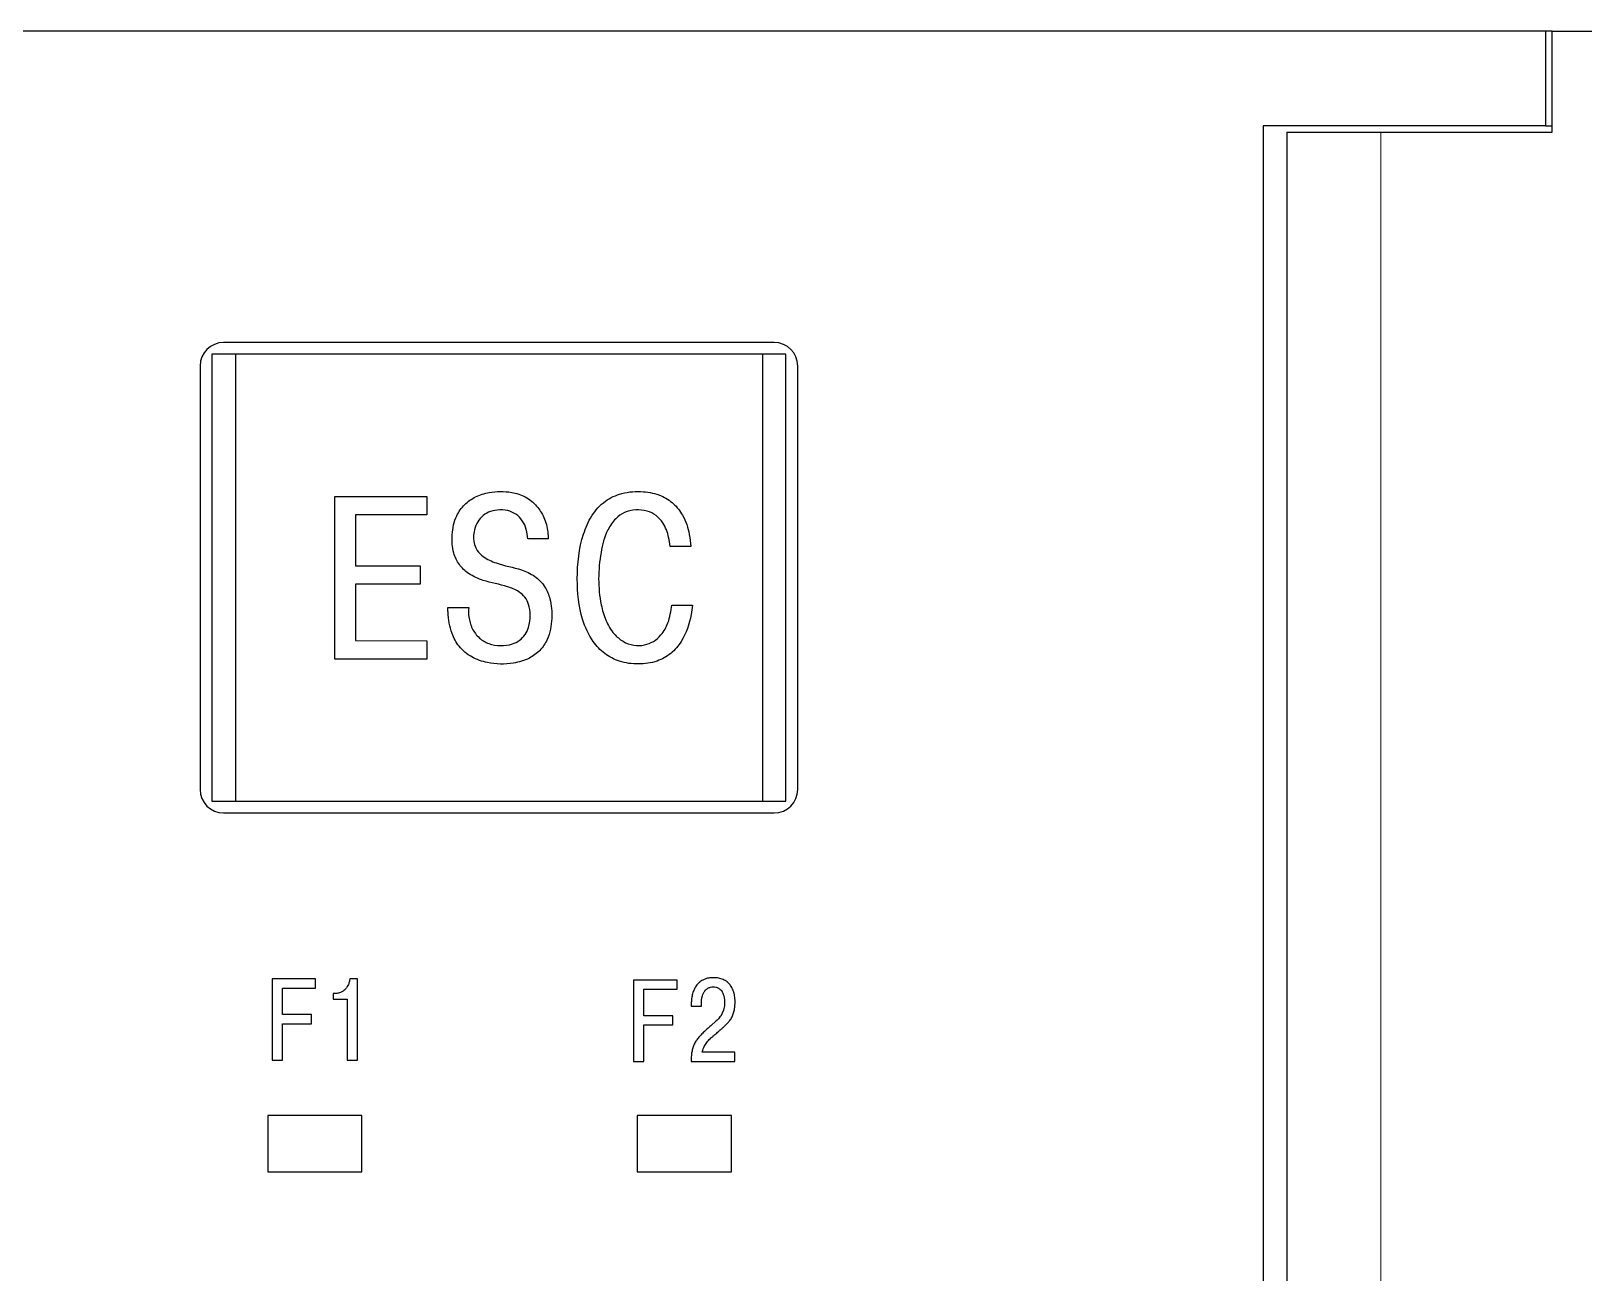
# Model space of a CAD drawing. Header units: millimetres. Extents: x 15 to 1184, y 5 to 836.
# Drawn here: x 604.62 to 611.22, y 660.52 to 665.8 of the extents above; entities that cross this region are included whole.
import ezdxf

# ---------------------------------------------------------------- set-up
doc = ezdxf.new("R2010")
doc.units = ezdxf.units.MM

msp = doc.modelspace()

# ---------------------------------------------------------------- linework, layer by layer
at = {"color": 7, "linetype": 'Continuous', "lineweight": 25}
for p, q in [((611.0565, 665.7987), (589.8565, 665.7987)), ((611.0565, 665.7987), (611.0565, 665.3963)), ((611.085, 665.7987), (611.0565, 665.7987)), ((611.085, 665.3687), (611.085, 665.7987)), ((611.085, 665.7987), (613.2565, 665.7987)), ((609.8565, 665.3963), (609.8565, 657.1987)), ((611.0565, 665.3963), (609.8565, 665.3963)), ((611.0565, 665.3963), (611.085, 665.3963)), ((609.9565, 665.3687), (609.9565, 657.2287)), ((609.9565, 665.3687), (610.3565, 665.3687)), ((610.3565, 665.3687), (611.085, 665.3687)), ((607.7785, 664.4747), (605.4385, 664.4747)), ((605.3885, 664.4247), (605.3885, 662.5247)), ((605.4885, 664.4247), (605.3885, 664.4247)), ((605.4885, 664.4247), (605.4885, 662.5247)), ((607.7285, 664.4247), (605.4885, 664.4247)), ((607.7285, 664.4247), (607.7285, 662.5247)), ((607.8285, 664.4247), (607.7285, 664.4247)), ((607.8285, 662.5247), (607.8285, 664.4247)), ((605.3385, 664.3747), (605.3385, 662.5747)), ((607.8785, 662.5747), (607.8785, 664.3747)), ((605.9108, 663.8204), (606.3019, 663.8204)), ((605.9108, 663.129), (605.9108, 663.8204)), ((606.3019, 663.8204), (606.3019, 663.7425)), ((605.9987, 663.7425), (605.9987, 663.5251)), ((606.3019, 663.7425), (605.9987, 663.7425)), ((606.8185, 663.6407), (606.7315, 663.6407)), ((607.4239, 663.6071), (607.3359, 663.6071)), ((605.9987, 663.5251), (606.2741, 663.5251)), ((606.2741, 663.5251), (606.2741, 663.447)), ((605.9987, 663.447), (605.9987, 663.2072)), ((606.2741, 663.447), (605.9987, 663.447)), ((606.3917, 663.3483), (606.48, 663.3483)), ((607.3428, 663.3581), (607.4307, 663.3581)), ((605.9987, 663.2072), (606.3019, 663.207)), ((606.3019, 663.207), (606.3019, 663.129)), ((606.3019, 663.129), (605.9108, 663.129)), ((605.3885, 662.5247), (605.4885, 662.5247)), ((605.4885, 662.5247), (607.7285, 662.5247)), ((607.7285, 662.5247), (607.8285, 662.5247)), ((605.4385, 662.4747), (607.7785, 662.4747)), ((605.8298, 661.7693), (605.6446, 661.7693)), ((605.6446, 661.7693), (605.6446, 661.4235)), ((605.8298, 661.7302), (605.8298, 661.7693)), ((606.0082, 661.7693), (605.9746, 661.7693)), ((606.0082, 661.4235), (606.0082, 661.7693)), ((607.3657, 661.7641), (607.1805, 661.7641)), ((607.1805, 661.7641), (607.1805, 661.4184)), ((607.3657, 661.7251), (607.3657, 661.7641)), ((605.6885, 661.7302), (605.8298, 661.7302)), ((605.6885, 661.6176), (605.6885, 661.7302)), ((605.9164, 661.7075), (605.904, 661.7075)), ((605.904, 661.7075), (605.904, 661.6833)), ((607.2244, 661.7251), (607.3657, 661.7251)), ((607.2244, 661.6125), (607.2244, 661.7251)), ((605.904, 661.6833), (605.9643, 661.6833)), ((605.9643, 661.6833), (605.9643, 661.4235)), ((607.4261, 661.6643), (607.4261, 661.6539)), ((607.4261, 661.6539), (607.469, 661.6539)), ((607.469, 661.6539), (607.469, 661.6688)), ((607.5634, 661.6366), (607.5509, 661.6115)), ((607.6017, 661.6121), (607.6099, 661.6381)), ((607.6099, 661.6381), (607.6123, 661.6697)), ((605.8115, 661.6176), (605.6885, 661.6176)), ((605.6885, 661.5786), (605.8115, 661.5786)), ((605.6885, 661.4235), (605.6885, 661.5786)), ((605.8115, 661.5786), (605.8115, 661.6176)), ((607.3474, 661.6125), (607.2244, 661.6125)), ((607.2244, 661.5734), (607.3474, 661.5734)), ((607.2244, 661.4184), (607.2244, 661.5734)), ((607.3474, 661.5734), (607.3474, 661.6125)), ((607.5322, 661.5904), (607.5086, 661.5697)), ((605.6446, 661.4235), (605.6885, 661.4235)), ((605.9643, 661.4235), (606.0082, 661.4235)), ((607.6113, 661.4574), (607.4725, 661.4574)), ((607.6113, 661.4184), (607.6113, 661.4574)), ((607.1805, 661.4184), (607.2244, 661.4184)), ((607.4251, 661.4184), (607.6113, 661.4184)), ((605.6265, 661.1887), (605.6265, 660.9487)), ((606.0265, 661.1887), (605.6265, 661.1887)), ((606.0265, 660.9487), (606.0265, 661.1887)), ((607.5965, 661.1887), (607.1965, 661.1887)), ((607.1965, 661.1887), (607.1965, 660.9487)), ((607.5965, 660.9487), (607.5965, 661.1887)), ((605.6265, 660.9487), (606.0265, 660.9487)), ((607.1965, 660.9487), (607.5965, 660.9487))]:
    msp.add_line(p, q, dxfattribs=at)
at = {"color": 8, "linetype": 'Continuous', "lineweight": 18}
msp.add_line((610.3565, 657.2287), (610.3565, 665.3687), dxfattribs=at)
at = {"color": 7, "linetype": 'Continuous', "lineweight": 25}
for centre, start, end in [((605.4385, 664.3747), 90, 180), ((607.7785, 664.3747), 0, 90), ((605.4385, 662.5747), 180, 270), ((607.7785, 662.5747), 270, 0)]:
    msp.add_arc(centre, 0.1, start, end, dxfattribs=at)
for points, knots in [([(606.48, 663.3483), (606.4796, 663.3349), (606.4788, 663.3044), (606.4928, 663.2581), (606.5222, 663.217), (606.5658, 663.1914), (606.6154, 663.1839), (606.661, 663.1893), (606.6977, 663.2069), (606.7211, 663.2323), (606.7384, 663.2693), (606.7434, 663.3138), (606.738, 663.3584), (606.7204, 663.3929), (606.6894, 663.4206), (606.6282, 663.444), (606.5531, 663.4564), (606.4818, 663.4871), (606.4374, 663.5285), (606.4109, 663.5864), (606.4065, 663.6593), (606.4212, 663.7327), (606.4607, 663.7875), (606.5092, 663.822), (606.5782, 663.8427), (606.652, 663.8432), (606.7227, 663.8215), (606.77, 663.7825), (606.8037, 663.7303), (606.8156, 663.6808), (606.8178, 663.6499), (606.8185, 663.6407)], [0, 0, 0, 0, 0.02502, 0.056876, 0.088685, 0.117629, 0.148967, 0.181068, 0.20236, 0.223755, 0.244398, 0.277997, 0.306114, 0.327521, 0.348982, 0.382463, 0.448523, 0.491759, 0.525673, 0.559802, 0.608327, 0.660534, 0.696435, 0.732255, 0.769971, 0.829809, 0.867911, 0.906255, 0.941944, 0.982638, 1, 1, 1, 1]), ([(607.4307, 663.3581), (607.4291, 663.3449), (607.4225, 663.2913), (607.3976, 663.2165), (607.3416, 663.1501), (607.2778, 663.115), (607.2011, 663.1045), (607.1231, 663.1144), (607.0555, 663.1492), (606.9987, 663.2103), (606.9507, 663.3184), (606.9356, 663.4762), (606.9514, 663.6278), (606.9995, 663.7398), (607.0553, 663.8035), (607.1346, 663.8388), (607.2176, 663.8446), (607.2944, 663.8287), (607.3526, 663.792), (607.3966, 663.7353), (607.4177, 663.6702), (607.4222, 663.6243), (607.4239, 663.6071)], [0, 0, 0, 0, 0.022881, 0.092841, 0.131059, 0.16942, 0.214879, 0.261727, 0.302239, 0.342688, 0.40246, 0.501448, 0.611598, 0.659946, 0.708746, 0.752766, 0.805226, 0.849339, 0.885094, 0.920817, 0.970334, 1, 1, 1, 1]), ([(606.7315, 663.6407), (606.73, 663.654), (606.727, 663.6808), (606.7102, 663.7179), (606.6823, 663.7466), (606.6439, 663.7631), (606.6033, 663.7644), (606.5637, 663.756), (606.5338, 663.7347), (606.5117, 663.7054), (606.4998, 663.6647), (606.4999, 663.6234), (606.5163, 663.5867), (606.5479, 663.558), (606.6117, 663.5283), (606.6898, 663.5171), (606.7626, 663.4839), (606.8054, 663.4397), (606.8312, 663.3764), (606.8364, 663.2989), (606.8228, 663.2211), (606.785, 663.1637), (606.7349, 663.1273), (606.6577, 663.1053), (606.5719, 663.1067), (606.4912, 663.134), (606.4379, 663.179), (606.4017, 663.2458), (606.3924, 663.3042), (606.3918, 663.3415), (606.3917, 663.3483)], [0, 0, 0, 0, 0.025001, 0.050359, 0.07466, 0.098208, 0.126719, 0.149642, 0.172735, 0.193828, 0.217331, 0.250965, 0.268818, 0.290909, 0.329277, 0.398797, 0.437683, 0.476904, 0.51077, 0.563599, 0.62066, 0.65512, 0.689658, 0.73434, 0.803089, 0.847137, 0.89151, 0.930103, 0.987213, 1, 1, 1, 1]), ([(607.3359, 663.6071), (607.3343, 663.6203), (607.33, 663.6553), (607.3122, 663.7028), (607.278, 663.741), (607.2371, 663.7614), (607.1896, 663.7652), (607.1418, 663.7554), (607.0998, 663.7245), (607.0614, 663.6673), (607.03, 663.5427), (607.0279, 663.4091), (607.0604, 663.2933), (607.0918, 663.2387), (607.1346, 663.2019), (607.1804, 663.185), (607.2263, 663.1864), (607.2669, 663.2023), (607.3029, 663.2343), (607.3331, 663.2873), (607.3393, 663.3326), (607.3428, 663.3581)], [0, 0, 0, 0, 0.032978, 0.0871312, 0.1221562, 0.1574396, 0.1971067, 0.2380851, 0.2753141, 0.3229405, 0.4054858, 0.5891459, 0.6452324, 0.7016789, 0.7419323, 0.782355, 0.8194463, 0.8529387, 0.8879422, 0.9367271, 1, 1, 1, 1]), ([(605.9746, 661.7693), (605.9742, 661.7659), (605.9735, 661.7602), (605.9714, 661.7523), (605.9697, 661.7477), (605.9688, 661.7455)], [0, 0, 0, 0, 0.407308, 0.702312, 1, 1, 1, 1]), ([(607.4801, 661.7669), (607.4771, 661.7654), (607.4711, 661.7625), (607.4616, 661.7563), (607.4561, 661.7506), (607.4528, 661.7474)], [0, 0, 0, 0, 0.296792, 0.593717, 1, 1, 1, 1]), ([(607.5204, 661.7744), (607.5137, 661.7741), (607.5034, 661.7737), (607.4899, 661.7707), (607.4834, 661.7682), (607.4801, 661.7669)], [0, 0, 0, 0, 0.490641, 0.743409, 1, 1, 1, 1]), ([(607.557, 661.7685), (607.5539, 661.7696), (607.5475, 661.7717), (607.5353, 661.7739), (607.5262, 661.7742), (607.5204, 661.7744)], [0, 0, 0, 0, 0.268916, 0.537608, 1, 1, 1, 1]), ([(607.5824, 661.7532), (607.5799, 661.7554), (607.5748, 661.7597), (607.5662, 661.7648), (607.5601, 661.7673), (607.557, 661.7685)], [0, 0, 0, 0, 0.336605, 0.665556, 1, 1, 1, 1]), ([(607.5986, 661.7321), (607.5969, 661.735), (607.5939, 661.7403), (607.5883, 661.7473), (607.5844, 661.7512), (607.5824, 661.7532)], [0, 0, 0, 0, 0.37545, 0.686121, 1, 1, 1, 1]), ([(605.9386, 661.7125), (605.936, 661.7114), (605.9313, 661.7094), (605.9237, 661.7079), (605.9188, 661.7076), (605.9164, 661.7075)], [0, 0, 0, 0, 0.359681, 0.676855, 1, 1, 1, 1]), ([(605.9564, 661.7258), (605.9542, 661.7236), (605.9505, 661.7198), (605.9444, 661.7155), (605.9405, 661.7135), (605.9386, 661.7125)], [0, 0, 0, 0, 0.4198666, 0.7080329, 1, 1, 1, 1]), ([(605.9688, 661.7455), (605.9674, 661.7424), (605.965, 661.7374), (605.9607, 661.7309), (605.9579, 661.7275), (605.9564, 661.7258)], [0, 0, 0, 0, 0.430012, 0.713645, 1, 1, 1, 1]), ([(607.4283, 661.6913), (607.4278, 661.688), (607.4269, 661.6819), (607.4262, 661.6729), (607.4261, 661.6672), (607.4261, 661.6643)], [0, 0, 0, 0, 0.3688561, 0.6839299, 1, 1, 1, 1]), ([(607.4364, 661.7206), (607.4352, 661.7175), (607.4328, 661.7112), (607.4301, 661.7014), (607.4289, 661.6947), (607.4283, 661.6913)], [0, 0, 0, 0, 0.328618, 0.663285, 1, 1, 1, 1]), ([(607.4528, 661.7474), (607.4507, 661.7448), (607.4464, 661.7394), (607.4408, 661.7305), (607.4378, 661.7239), (607.4364, 661.7206)], [0, 0, 0, 0, 0.31749, 0.656543, 1, 1, 1, 1]), ([(607.469, 661.6688), (607.4691, 661.6721), (607.4693, 661.6779), (607.4703, 661.686), (607.4714, 661.6907), (607.4719, 661.6931)], [0, 0, 0, 0, 0.40719, 0.702764, 1, 1, 1, 1]), ([(607.4719, 661.6931), (607.4728, 661.6963), (607.4743, 661.7017), (607.4774, 661.7088), (607.4797, 661.7126), (607.4808, 661.7145)], [0, 0, 0, 0, 0.430604, 0.713899, 1, 1, 1, 1]), ([(607.4808, 661.7145), (607.4824, 661.7167), (607.4852, 661.7208), (607.4905, 661.7259), (607.4944, 661.7284), (607.4964, 661.7297)], [0, 0, 0, 0, 0.3654008, 0.6788433, 1, 1, 1, 1]), ([(607.4964, 661.7297), (607.4982, 661.7306), (607.5019, 661.7326), (607.5094, 661.7349), (607.5152, 661.7352), (607.5189, 661.7354)], [0, 0, 0, 0, 0.2645937, 0.5289758, 1, 1, 1, 1]), ([(607.5189, 661.7354), (607.523, 661.7352), (607.5308, 661.7349), (607.5378, 661.7317), (607.5411, 661.7302)], [0, 0, 0, 0, 0.53433, 1, 1, 1, 1]), ([(607.5411, 661.7302), (607.5425, 661.7294), (607.5454, 661.7277), (607.5505, 661.7236), (607.5534, 661.7197), (607.5553, 661.7172)], [0, 0, 0, 0, 0.25757, 0.515228, 1, 1, 1, 1]), ([(607.5553, 661.7172), (607.5562, 661.7159), (607.5579, 661.7132), (607.5609, 661.7076), (607.5624, 661.7032), (607.5635, 661.7002)], [0, 0, 0, 0, 0.252899, 0.505807, 1, 1, 1, 1]), ([(607.5635, 661.7002), (607.5639, 661.6987), (607.5647, 661.6957), (607.566, 661.69), (607.5666, 661.6857), (607.567, 661.683)], [0, 0, 0, 0, 0.266348, 0.532719, 1, 1, 1, 1]), ([(607.6076, 661.7088), (607.6067, 661.712), (607.6051, 661.7176), (607.6019, 661.7254), (607.5997, 661.7299), (607.5986, 661.7321)], [0, 0, 0, 0, 0.399048, 0.698919, 1, 1, 1, 1]), ([(607.6114, 661.6868), (607.611, 661.6901), (607.6104, 661.6954), (607.609, 661.7028), (607.6081, 661.7068), (607.6076, 661.7088)], [0, 0, 0, 0, 0.448057, 0.723811, 1, 1, 1, 1]), ([(607.5678, 661.6693), (607.5677, 661.6659), (607.5676, 661.6593), (607.5664, 661.6483), (607.5645, 661.6408), (607.5634, 661.6366)], [0, 0, 0, 0, 0.302438, 0.604946, 1, 1, 1, 1]), ([(607.567, 661.683), (607.5671, 661.6816), (607.5674, 661.6789), (607.5678, 661.6743), (607.5678, 661.6711), (607.5678, 661.6693)], [0, 0, 0, 0, 0.302288, 0.604587, 1, 1, 1, 1]), ([(607.6123, 661.6697), (607.6123, 661.6714), (607.6123, 661.6747), (607.6119, 661.6804), (607.6116, 661.6844), (607.6114, 661.6868)], [0, 0, 0, 0, 0.293096, 0.586087, 1, 1, 1, 1]), ([(607.5086, 661.5697), (607.5061, 661.5675), (607.501, 661.5632), (607.492, 661.5553), (607.4857, 661.5494), (607.4819, 661.5458)], [0, 0, 0, 0, 0.278793, 0.557583, 1, 1, 1, 1]), ([(607.5263, 661.5329), (607.5315, 661.5372), (607.5399, 661.5443), (607.5517, 661.5544), (607.5582, 661.5603), (607.5615, 661.5632)], [0, 0, 0, 0, 0.431019, 0.715477, 1, 1, 1, 1]), ([(607.5509, 661.6115), (607.5489, 661.6088), (607.5451, 661.6037), (607.5388, 661.5967), (607.5344, 661.5925), (607.5322, 661.5904)], [0, 0, 0, 0, 0.354318, 0.676548, 1, 1, 1, 1]), ([(607.5615, 661.5632), (607.5639, 661.5655), (607.5688, 661.57), (607.5771, 661.5783), (607.5827, 661.5846), (607.586, 661.5884)], [0, 0, 0, 0, 0.28427, 0.568563, 1, 1, 1, 1]), ([(607.586, 661.5884), (607.5881, 661.591), (607.5921, 661.596), (607.5974, 661.6039), (607.6002, 661.6094), (607.6017, 661.6121)], [0, 0, 0, 0, 0.351613, 0.674679, 1, 1, 1, 1]), ([(607.4456, 661.5042), (607.4439, 661.5013), (607.4408, 661.4962), (607.4372, 661.4885), (607.4353, 661.4837), (607.4343, 661.4812)], [0, 0, 0, 0, 0.390494, 0.694646, 1, 1, 1, 1]), ([(607.4614, 661.5249), (607.4592, 661.5224), (607.4553, 661.5178), (607.4501, 661.5109), (607.4471, 661.5064), (607.4456, 661.5042)], [0, 0, 0, 0, 0.384128, 0.691726, 1, 1, 1, 1]), ([(607.4819, 661.5458), (607.4795, 661.5435), (607.4748, 661.5389), (607.4679, 661.5319), (607.4636, 661.5272), (607.4614, 661.5249)], [0, 0, 0, 0, 0.341714, 0.670776, 1, 1, 1, 1]), ([(607.4836, 661.4869), (607.4854, 661.4898), (607.489, 661.4955), (607.4953, 661.5037), (607.5, 661.5088), (607.5024, 661.5113)], [0, 0, 0, 0, 0.324639, 0.661217, 1, 1, 1, 1]), ([(607.5024, 661.5113), (607.5048, 661.5136), (607.5095, 661.5183), (607.5175, 661.5256), (607.5232, 661.5303), (607.5263, 661.5329)], [0, 0, 0, 0, 0.309646, 0.619292, 1, 1, 1, 1]), ([(607.4276, 661.4535), (607.4271, 661.4502), (607.4262, 661.4436), (607.4254, 661.4319), (607.4252, 661.4234), (607.4251, 661.4184)], [0, 0, 0, 0, 0.283767, 0.567503, 1, 1, 1, 1]), ([(607.4343, 661.4812), (607.4333, 661.4781), (607.4312, 661.472), (607.429, 661.4627), (607.4281, 661.4566), (607.4276, 661.4535)], [0, 0, 0, 0, 0.34999, 0.674335, 1, 1, 1, 1]), ([(607.4725, 661.4574), (607.4733, 661.4606), (607.4748, 661.4674), (607.4784, 661.4774), (607.4819, 661.4837), (607.4836, 661.4869)], [0, 0, 0, 0, 0.3158301, 0.6555027, 1, 1, 1, 1])]:
    msp.add_open_spline(points, degree=3, knots=knots, dxfattribs=at)

doc.saveas('drawing.dxf')
